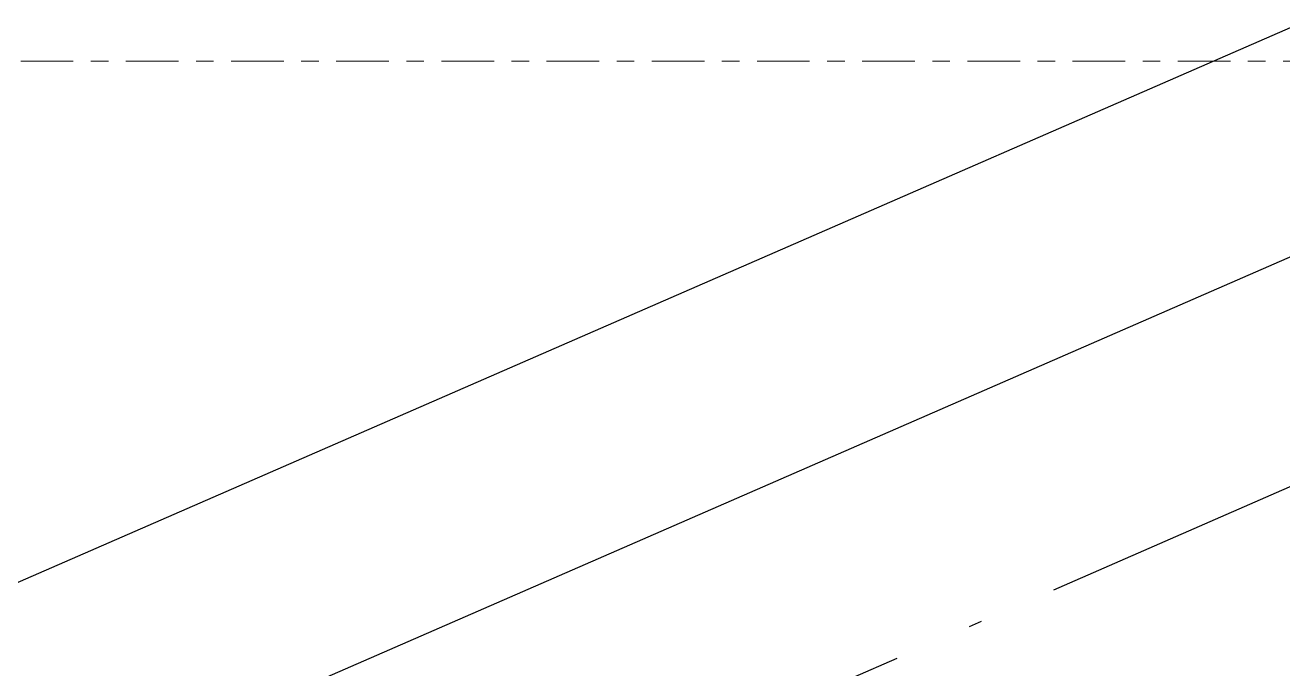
# Model space of a CAD drawing. Header units: millimetres. Extents: x 567980 to 569372, y 2065777 to 2066674.
# Drawn here: x 568760.83 to 568796.7, y 2066523.92 to 2066542.27 of the extents above; entities that cross this region are included whole.
import ezdxf

# ---------------------------------------------------------------- set-up
doc = ezdxf.new("R2010")
doc.units = ezdxf.units.MM
doc.linetypes.add('ACAD_ISO10W100', pattern=[18.5, 12, -3, 0.5, -3])
doc.linetypes.add('CENTER', pattern=[3, 1.5, -0.5, 0.5, -0.5])
doc.layers.add('boDnv', color=54, linetype='Continuous', lineweight=25)
doc.layers.add('E- RANH GIOI', color=1, linetype='CENTER', lineweight=13)
for name, color, linetype in [('LogDg', 7, 'Continuous'), ('TimDg', 222, 'Continuous'), ('ViaHeS', 32, 'Continuous')]:
    doc.layers.add(name, color=color, linetype=linetype)

# ---------------------------------------------------------------- blocks, each defined once
blk = doc.blocks.new('NEN')
at = {"layer": 'LogDg'}
blk.add_lwpolyline([(-90.91, 98.466, 0.429754), (-70.957, 89.772, 0.001079), (-63.934, 92.766, 0.001474), (-62.342, 93.454), (-47.534, 99.909, 0.386536), (-43.126, 109.726), (-48.301, 125.574), (-42.598, 127.436), (-38.076, 113.59, 0.442444), (-27.275, 108.739), (111.617, 169.28, 0.414214), (115.754, 179.811), (109.361, 194.478), (114.861, 196.875), (121.255, 182.208, 0.414214), (131.785, 178.071), (252.97, 230.894)], format="xyb", dxfattribs=at)
at = {"layer": 'TimDg', "linetype": 'ACAD_ISO10W100', "ltscale": 0.75}
blk.add_lwpolyline([(-618.456, -41.023), (-507.652, -29.604, 0.021218), (-465.681, -23.47), (-420.462, -14.888, 0.020567), (-380.415, -5.567), (-94.607, 73.475, 0.005041), (-61.569, 87.252, 0.001474), (-59.945, 87.954), (279.472, 235.9), (307.904, 250.872)], format="xyb", dxfattribs=at)
at = {"layer": 'ViaHeS', "elevation": 0}
blk.add_lwpolyline([(274.271, 246.724), (129.387, 183.571), (122.806, 186.157), (117.612, 198.074), (106.611, 193.279), (111.806, 181.362), (109.22, 174.781), (26.33, 138.65), (-29.869, 114.154), (-36.004, 116.909), (-39.746, 128.368), (-51.153, 124.642), (-47.055, 112.092), (-50.086, 105.341), (-75.921, 94.08), (-84.511, 97.937)], dxfattribs=at)

msp = doc.modelspace()

# ---------------------------------------------------------------- block references
at = {"layer": 'boDnv'}
msp.add_blockref('NEN', (568697.481, 2066371.697), dxfattribs=at)

# ---------------------------------------------------------------- next in the draw order: linework, layer by layer
at = {"layer": 'E- RANH GIOI', "elevation": 0}
msp.add_lwpolyline([(568601.706, 2066541.248), (569294.293, 2066541.248), (569294.293, 2065955.461), (568601.706, 2065955.461)], close=True, dxfattribs=at)

doc.saveas('drawing.dxf')
